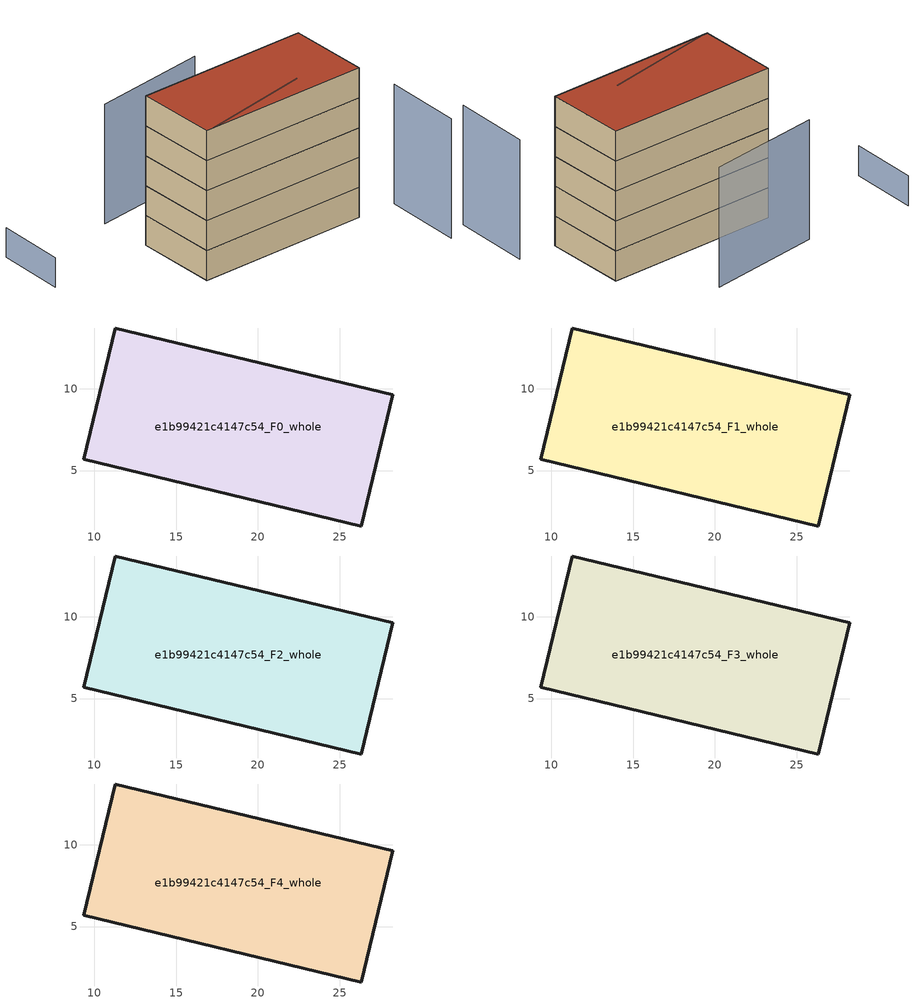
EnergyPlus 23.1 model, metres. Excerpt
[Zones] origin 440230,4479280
e1b99421c4147c54_F0_whole
 floor ground (EU_floor_Construction): 26.34,1.61 28.27,9.65 11.26,13.72 9.34,5.68 z0
 wall outside (EU_wall_Construction): 9.34,5.68 11.26,13.72 28.27,9.65 26.34,1.61 9.34,5.68 z0:3
e1b99421c4147c54_F1_whole
 floor to e1b99421c4147c54_F0_whole (EU_floor_Construction): 26.34,1.61 28.26,9.65 11.26,13.72 9.33,5.68 z3
 wall outside (EU_wall_Construction): 9.34,5.68 11.26,13.72 28.27,9.65 26.34,1.61 9.34,5.68 z3:6
e1b99421c4147c54_F2_whole
 floor to e1b99421c4147c54_F1_whole (EU_floor_Construction): 26.34,1.61 28.26,9.65 11.26,13.72 9.33,5.68 z6
 wall outside (EU_wall_Construction): 9.34,5.68 11.26,13.72 28.27,9.65 26.34,1.61 9.34,5.68 z6:9
e1b99421c4147c54_F3_whole
 floor to e1b99421c4147c54_F2_whole (EU_floor_Construction): 26.34,1.61 28.26,9.65 11.26,13.72 9.33,5.68 z9
 wall outside (EU_wall_Construction): 9.34,5.68 11.26,13.72 28.27,9.65 26.34,1.61 9.34,5.68 z9:12
e1b99421c4147c54_F4_whole
 floor to e1b99421c4147c54_F3_whole (EU_floor_Construction): 26.34,1.61 28.26,9.65 11.26,13.72 9.33,5.68 z12
 wall outside (EU_wall_Construction): 9.34,5.68 11.26,13.72 28.27,9.65 26.34,1.61 9.34,5.68 z12:15
 roof outside (EU_roof_Construction): 28.27,9.65 26.34,1.61 9.34,5.68 11.26,13.72 z15
shading: 10.13,5.56 21.56,4.88 z0:15; 28.04,-7.09 30.09,0.57 / 23.79,17.57 12.24,18.89 z0:12; 2.3,22.31 0.49,15.67 z0:3
[Building]
EU S2 Campaign: North Axis=0; Terrain=City; Solar Distribution=FullExterior
[Site:Location]
Madrid: Latitude=40.5; Longitude=-3.5; Time Zone=1; Elevation=609
[SizingPeriod:WeatherFileDays]
AnnualSizingPeriod: Begin Month=1; Begin Day of Month=1; End Month=12; End Day of Month=31; Day of Week for Start Day=Monday; Use Weather File Daylight Saving Period=No; Use Weather File Rain and Snow Indicators=No
[MATERIAL]
EU_InternalMass_Material: Roughness=MediumRough; Thickness=0.1; Conductivity=1; Density=1800; Specific Heat=900; Thermal Absorptance=0.9; Solar Absorptance=0.7; Visible Absorptance=0.7
[MATERIAL:NOMASS] Roughness=MediumRough; Thermal Absorptance=0.9; Solar Absorptance=0.7; Visible Absorptance=0.7
Name | Thermal Resistance
EU_wall_NoMass | 1.60022
EU_roof_NoMass | 1.57597
EU_floor_NoMass | 0.470652
[CONSTRUCTION]
EU_wall_Construction: EU_wall_NoMass
EU_roof_Construction: EU_roof_NoMass
EU_floor_Construction: EU_floor_NoMass
EU_InternalMass_Construction: EU_InternalMass_Material
[ZONE] Type=1; Multiplier=1; Ceiling Height=autocalculate; Volume=433.835; Floor Area=autocalculate; Part of Total Floor Area=Yes
e1b99421c4147c54_F0_whole; e1b99421c4147c54_F1_whole; e1b99421c4147c54_F2_whole; e1b99421c4147c54_F3_whole; e1b99421c4147c54_F4_whole
[INTERNALMASS] Construction=EU_InternalMass_Construction; Surface Area=144.612
Name | Zone or ZoneList
e1b99421c4147c54_F0_whole_EU_InternalMass | e1b99421c4147c54_F0_whole
e1b99421c4147c54_F1_whole_EU_InternalMass | e1b99421c4147c54_F1_whole
e1b99421c4147c54_F2_whole_EU_InternalMass | e1b99421c4147c54_F2_whole
e1b99421c4147c54_F3_whole_EU_InternalMass | e1b99421c4147c54_F3_whole
e1b99421c4147c54_F4_whole_EU_InternalMass | e1b99421c4147c54_F4_whole
[OTHEREQUIPMENT] Fuel Type=Electricity; Design Level Calculation Method=Watts/Area; Power per Zone Floor Area=1; Fraction Latent=0; Fraction Radiant=0; Fraction Lost=0; Carbon Dioxide Generation Rate=0; EndUse Subcategory=EU_Step8_InternalGains
Name | Zone or ZoneList or Space or SpaceList | Schedule
EU_Step8_InternalGain_e1b99421c4147c54_F0_whole_f000 | e1b99421c4147c54_F0_whole | EU_Step8_GainSchedule_e1b99421c4147c54_F0_whole_f000
EU_Step8_InternalGain_e1b99421c4147c54_F1_whole_f000 | e1b99421c4147c54_F1_whole | EU_Step8_GainSchedule_e1b99421c4147c54_F1_whole_f000
EU_Step8_InternalGain_e1b99421c4147c54_F2_whole_f000 | e1b99421c4147c54_F2_whole | EU_Step8_GainSchedule_e1b99421c4147c54_F2_whole_f000
EU_Step8_InternalGain_e1b99421c4147c54_F3_whole_f000 | e1b99421c4147c54_F3_whole | EU_Step8_GainSchedule_e1b99421c4147c54_F3_whole_f000
EU_Step8_InternalGain_e1b99421c4147c54_F4_whole_f000 | e1b99421c4147c54_F4_whole | EU_Step8_GainSchedule_e1b99421c4147c54_F4_whole_f000
[ZONEVENTILATION:DESIGNFLOWRATE] Schedule=EU_AlwaysOn; Design Flow Rate Calculation Method=AirChanges/Hour; Air Changes per Hour=0.480704; Ventilation Type=Natural; Fan Pressure Rise=0; Fan Total Efficiency=1; Constant Term Coefficient=1; Temperature Term Coefficient=0; Velocity Term Coefficient=0; Velocity Squared Term Coefficient=0; Minimum Indoor Temperature=-100; Maximum Indoor Temperature=100; Delta Temperature=-100; Minimum Outdoor Temperature=-100; Maximum Outdoor Temperature=100; Maximum Wind Speed=40
Name | Zone or ZoneList or Space or SpaceList
EU_ConstantAir_e1b99421c4147c54_F0_whole | e1b99421c4147c54_F0_whole
EU_ConstantAir_e1b99421c4147c54_F1_whole | e1b99421c4147c54_F1_whole
EU_ConstantAir_e1b99421c4147c54_F2_whole | e1b99421c4147c54_F2_whole
EU_ConstantAir_e1b99421c4147c54_F3_whole | e1b99421c4147c54_F3_whole
EU_ConstantAir_e1b99421c4147c54_F4_whole | e1b99421c4147c54_F4_whole
[HVACTEMPLATE:THERMOSTAT] Constant Heating Setpoint=20; Constant Cooling Setpoint=50
EU_HeatOnly_e1b99421c4147c54_F0_whole; EU_HeatOnly_e1b99421c4147c54_F1_whole; EU_HeatOnly_e1b99421c4147c54_F2_whole; EU_HeatOnly_e1b99421c4147c54_F3_whole; EU_HeatOnly_e1b99421c4147c54_F4_whole
[HVACTEMPLATE:ZONE:IDEALLOADSAIRSYSTEM] System Availability Schedule=EU_AlwaysOn; Maximum Heating Supply Air Temperature=50; Minimum Cooling Supply Air Temperature=13; Maximum Heating Supply Air Humidity Ratio=0.0156; Minimum Cooling Supply Air Humidity Ratio=0.0077; Heating Limit=NoLimit; Cooling Limit=NoLimit; Heating Availability Schedule=EU_AlwaysOn; Cooling Availability Schedule=EU_CoolingOff; Dehumidification Control Type=ConstantSensibleHeatRatio; Cooling Sensible Heat Ratio=0.7; Dehumidification Setpoint=60; Humidification Control Type=None; Humidification Setpoint=30; Outdoor Air Method=None; Outdoor Air Flow Rate per Person=0.00944; Outdoor Air Flow Rate per Zone Floor Area=0; Outdoor Air Flow Rate per Zone=0; Demand Controlled Ventilation Type=None; Outdoor Air Economizer Type=NoEconomizer; Heat Recovery Type=None; Sensible Heat Recovery Effectiveness=0.7; Latent Heat Recovery Effectiveness=0.65
Name | Template Thermostat
e1b99421c4147c54_F0_whole | EU_HeatOnly_e1b99421c4147c54_F0_whole
e1b99421c4147c54_F1_whole | EU_HeatOnly_e1b99421c4147c54_F1_whole
e1b99421c4147c54_F2_whole | EU_HeatOnly_e1b99421c4147c54_F2_whole
e1b99421c4147c54_F3_whole | EU_HeatOnly_e1b99421c4147c54_F3_whole
e1b99421c4147c54_F4_whole | EU_HeatOnly_e1b99421c4147c54_F4_whole
[SIZING:ZONE] Zone Cooling Design Supply Air Temperature Input Method=SupplyAirTemperature; Zone Cooling Design Supply Air Temperature=13; Zone Heating Design Supply Air Temperature Input Method=SupplyAirTemperature; Zone Heating Design Supply Air Temperature=50; Zone Cooling Design Supply Air Humidity Ratio=0.008; Zone Heating Design Supply Air Humidity Ratio=0.008; Cooling Design Air Flow Method=DesignDay; Cooling Design Air Flow Rate=0; Cooling Minimum Air Flow per Zone Floor Area=0.000762; Cooling Minimum Air Flow=0; Cooling Minimum Air Flow Fraction=0.2; Heating Design Air Flow Method=DesignDay; Heating Design Air Flow Rate=0; Heating Maximum Air Flow per Zone Floor Area=0.002032; Heating Maximum Air Flow=0.141576; Heating Maximum Air Flow Fraction=0.3; Account for Dedicated Outdoor Air System=No; Dedicated Outdoor Air System Control Strategy=NeutralSupplyAir; Dedicated Outdoor Air Low Setpoint Temperature for Design=autosize; Dedicated Outdoor Air High Setpoint Temperature for Design=autosize; Zone Load Sizing Method=Sensible Load Only No Latent Load; Zone Latent Cooling Design Supply Air Humidity Ratio Input Method=HumidityRatioDifference; Zone Cooling Design Supply Air Humidity Ratio Difference=0.005; Zone Latent Heating Design Supply Air Humidity Ratio Input Method=HumidityRatioDifference; Zone Humidification Design Supply Air Humidity Ratio Difference=0.005
e1b99421c4147c54_F0_whole; e1b99421c4147c54_F1_whole; e1b99421c4147c54_F2_whole; e1b99421c4147c54_F3_whole; e1b99421c4147c54_F4_whole
[SCHEDULE:CONSTANT]
Name | Hourly Value
EU_AlwaysOn | 1
EU_CoolingOff | 0
[SCHEDULE:FILE] Column Number=1; Rows to Skip at Top=0; Number of Hours of Data=8760; Column Separator=Comma; Interpolate to Timestep=No; Minutes per Item=60; Adjust Schedule for Daylight Savings=Yes
Name | File
EU_Step8_GainSchedule_e1b99421c4147c54_F0_whole_f000 | ../../schedules/e1b99421c4147c54/e1b99421c4147c54_F0_whole_f000_gain.csv
EU_Step8_GainSchedule_e1b99421c4147c54_F1_whole_f000 | ../../schedules/e1b99421c4147c54/e1b99421c4147c54_F1_whole_f000_gain.csv
EU_Step8_GainSchedule_e1b99421c4147c54_F2_whole_f000 | ../../schedules/e1b99421c4147c54/e1b99421c4147c54_F2_whole_f000_gain.csv
EU_Step8_GainSchedule_e1b99421c4147c54_F3_whole_f000 | ../../schedules/e1b99421c4147c54/e1b99421c4147c54_F3_whole_f000_gain.csv
EU_Step8_GainSchedule_e1b99421c4147c54_F4_whole_f000 | ../../schedules/e1b99421c4147c54/e1b99421c4147c54_F4_whole_f000_gain.csv
